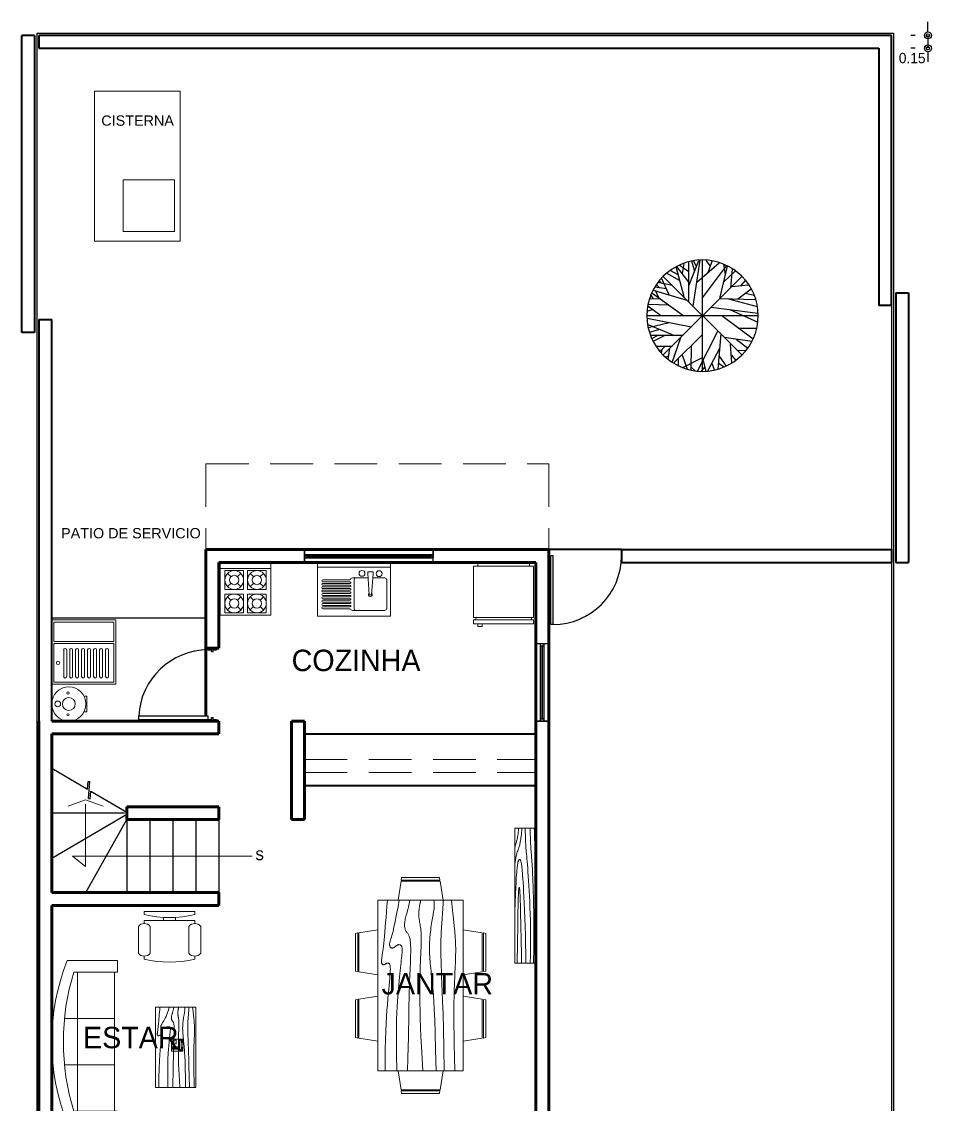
# Model space of a CAD drawing. Header units: millimetres. Extents: x 236.6 to 260.7, y 22.9 to 43.
# Drawn here: x 236.56 to 247.18, y 30.37 to 43.01 of the extents above; entities that cross this region are included whole.
import ezdxf

# ---------------------------------------------------------------- set-up
doc = ezdxf.new("R2010")
doc.units = ezdxf.units.MM
for name, pattern in [('DASHED', [0.75, 0.5, -0.25]), ('DASHED2', [9.525, 6.35, -3.175]), ('TDOTDASH', [0.32, 0.2, -0.04, 0.04, -0.04])]:
    doc.linetypes.add(name, pattern=pattern)
doc.layers.add('AreasVerdes', color=101, linetype='Continuous')
doc.layers.add('auxiliar', color=7, linetype='Continuous')
for name, color, linetype, lineweight in [('cotas', 8, 'Continuous', 25), ('Ejes', 2, 'TDOTDASH', 13), ('MUEBLES', 6, 'Continuous', 9), ('MURO2', 5, 'Continuous', 40), ('MUROS', 5, 'Continuous', 60), ('PROYECCION', 7, 'DASHED', 20), ('PUERTAS', 4, 'Continuous', 25), ('texto', 1, 'Continuous', 9), ('VENTANAS', 1, 'Continuous', 25)]:
    doc.layers.add(name, color=color, linetype=linetype, lineweight=lineweight)
doc.dimstyles.new('cotux', dxfattribs={"dimtxt": 0.12, "dimasz": 0.08, "dimexe": 0.2, "dimexo": 0.15, "dimgap": 0.1, "dimtad": 2, "dimtih": 1, "dimtoh": 1, "dimzin": 1, "dimdsep": 46, "dimtxsty": 'Standard', "dimblk": 'ORIGIN2', "dimcen": 0.15, "dimadec": 0, "dimazin": 0, "dimtfac": 1, "dimtmove": 0, "dimatfit": 2, "dimldrblk": 'ORIGIN', "dimfxl": 1, "dimarcsym": 0})

# ---------------------------------------------------------------- blocks, each defined once
blk = doc.blocks.new('_Origin2')
at = {"color": 0, "linetype": 'ByBlock', "lineweight": -2}
blk.add_line((-0.5, 0), (-1, 0), dxfattribs=at)
for radius in [0.5, 0.25]:
    blk.add_circle((0, 0), radius, dxfattribs=at)
blk = doc.blocks.new('*D2')
at = {"layer": 'cotas', "color": 0, "lineweight": -2}
for p, q in [((247.136, 42.925), (247.136, 43.005)), ((246.986, 42.845), (246.936, 42.845)), ((247.136, 42.845), (247.136, 42.695)), ((246.986, 42.695), (246.936, 42.695)), ((247.136, 42.615), (247.136, 42.535))]:
    blk.add_line(p, q, dxfattribs=at)
at = {"layer": 'Defpoints', "color": 0}
for p in [(247.136, 42.845), (247.136, 42.695), (247.136, 42.695)]:
    blk.add_point(p, dxfattribs=at)
at = {"layer": 'cotas', "color": 0, "lineweight": -2, "xscale": 0.08, "yscale": 0.08, "zscale": 0.08}
for p, rotation in [((247.136, 42.845), 270), ((247.136, 42.695), 90)]:
    blk.add_blockref('_Origin2', p, dxfattribs=dict(at, rotation=rotation))
at = {"layer": 'cotas', "color": 0, "insert": (246.952, 42.58), "char_height": 0.12, "attachment_point": 5}
blk.add_mtext('0.15', dxfattribs=at)
blk = doc.blocks.new('_Origin')
at = {"layer": 'Ejes', "color": 0, "lineweight": -2}
blk.add_line((0, 0), (-1, 0), dxfattribs=at)
blk.add_circle((0, 0), 0.5, dxfattribs=at)
blk = doc.blocks.new('VENTANA ( .90 X 1.20 ) Planta')
for p, q in [((-0.9, -0.075), (-0.9, 0.075)), ((-0.9, -0.075), (-0.9, 0.075)), ((-0.9, -0.075), (-0.9, 0.075)), ((-0.9, 0.02), (0, 0.02)), ((-0.8825, 0.0025), (-0.0175, 0.0025)), ((-0.8825, -0.0025), (-0.8825, 0.0025)), ((-0.875, 0.0025), (-0.875, 0.02)), ((-0.025, 0.0025), (-0.025, 0.02)), ((-0.0175, -0.0025), (-0.0175, 0.0025)), ((0, -0.075), (0, 0.075)), ((0, -0.075), (0, 0.075)), ((-0.9, -0.02), (0, -0.02)), ((-0.8825, -0.0025), (-0.0175, -0.0025)), ((-0.875, -0.02), (-0.875, -0.0025)), ((-0.025, -0.02), (-0.025, -0.0025))]:
    blk.add_line(p, q)
blk = doc.blocks.new('Comedor - 107 x 213 cm')
at = {"linetype": 'Continuous'}
for p, q in [((-22, 27.5), (-22.1562, 26.50042)), ((-22, 27.5), (-6, 27.5)), ((-5.8437, 26.49966), (-6, 27.5)), ((6, 27.5), (5.8438, 26.50042)), ((6, 27.5), (22, 27.5)), ((22.1563, 26.49966), (22, 27.5)), ((-22.2343, 26.00059), (-23.4847, 17.99762)), ((-22.2304, 26), (-5.7608, 26)), ((-5.8416, 26.5), (-22.1534, 26.5)), ((-4.5152, 17.99762), (-5.7655, 25.99926)), ((5.7657, 26.00059), (4.5153, 17.99762)), ((5.7696, 26), (22.2392, 26)), ((22.1584, 26.5), (5.8466, 26.5)), ((23.4848, 17.99762), (22.2345, 25.99926)), ((36, 18), (-36, 18)), ((-36, 18), (-36, -18)), ((36, -18), (36, 18)), ((-44.0006, 8.23428), (-35.9976, 9.48474)), ((44.0006, 8.23428), (35.9976, 9.48474)), ((-45.5, 8), (-44.5004, 8.15617)), ((-45.5, 8), (-45.5, -8)), ((-44.5, -8.15843), (-44.5, 8.15338)), ((-44, 8.23041), (-44, -8.23915)), ((44, 8.23041), (44, -8.23915)), ((44.5, -8.15843), (44.5, 8.15338)), ((45.5, 8), (44.5005, 8.15617)), ((45.5, 8), (45.5, -8)), ((-44.4997, -8.15631), (-45.5, -8)), ((-35.9976, -9.48476), (-43.9993, -8.2345)), ((35.9976, -9.48476), (43.9993, -8.2345)), ((44.4997, -8.15631), (45.5, -8)), ((-36, -18), (36, -18)), ((-22.2343, -26.0006), (-23.4847, -17.99762)), ((-4.5152, -17.99762), (-5.7655, -25.99928)), ((5.7657, -26.0006), (4.5153, -17.99762)), ((23.4848, -17.99762), (22.2345, -25.99928)), ((-22.2304, -26), (-5.7608, -26)), ((-22, -27.5), (-22.1562, -26.50044)), ((-5.8416, -26.5), (-22.1534, -26.5)), ((-5.8437, -26.49967), (-6, -27.5)), ((5.7696, -26), (22.2392, -26)), ((6, -27.5), (5.8438, -26.50044)), ((22.1584, -26.5), (5.8466, -26.5)), ((22.1563, -26.49967), (22, -27.5)), ((-22, -27.5), (-6, -27.5)), ((6, -27.5), (22, -27.5))]:
    blk.add_line(p, q, dxfattribs=at)
for points in [[(-36, 15), (-31.1772, 14.97754), (-26.8079, 14.91406), (-22.8538, 14.81543), (-19.276, 14.6875), (-16.0362, 14.53613), (-13.0957, 14.36718), (-10.4159, 14.18652), (-7.9583, 14), (-5.6904, 13.81315), (-3.6035, 13.63021), (-1.6954, 13.45508), (0.0365, 13.29166), (1.5945, 13.14388), (2.9811, 13.01562), (4.1988, 12.9108), (5.25, 12.83333), (6.1393, 12.78613), (6.8802, 12.76823), (7.4883, 12.77767), (7.9792, 12.8125), (8.3685, 12.87077), (8.6719, 12.95052), (8.9049, 13.0498), (9.0833, 13.16666), (9.2205, 13.29899), (9.3216, 13.44401), (9.3895, 13.59879), (9.4271, 13.76041), (9.4373, 13.92594), (9.4232, 14.09245), (9.3875, 14.257), (9.3333, 14.41666), (9.2638, 14.56917), (9.1836, 14.71484), (9.0975, 14.85465), (9.0104, 14.98958), (8.9272, 15.1206), (8.8529, 15.2487), (8.7922, 15.37483), (8.75, 15.5), (8.7305, 15.62467), (8.7344, 15.74739), (8.7617, 15.86621), (8.8125, 15.97916), (8.8867, 16.08431), (8.9844, 16.17968), (9.1055, 16.26334), (9.25, 16.33333), (9.4189, 16.38802), (9.6172, 16.42708), (9.8506, 16.45052), (10.125, 16.45833), (10.4463, 16.45052), (10.8203, 16.42708), (11.2529, 16.38802), (11.75, 16.33333), (12.3184, 16.26318), (12.9694, 16.17838), (13.7151, 16.07991), (14.5677, 15.96875), (15.5395, 15.84586), (16.6426, 15.71224), (17.8893, 15.56884), (19.2917, 15.41666), (20.859, 15.25667), (22.5879, 15.08984), (24.4721, 14.91715), (26.5052, 14.73958), (28.6809, 14.5581), (30.9929, 14.3737), (33.4347, 14.18733), (36, 14)], [(-36, 10), (-28.9766, 10.14274), (-23.1725, 10.20442), (-18.4241, 10.19775), (-14.5677, 10.13541), (-11.4399, 10.03011), (-8.877, 9.89453), (-6.7154, 9.74137), (-4.7917, 9.58333), (-2.9698, 9.43082), (-1.2246, 9.28515), (0.4415, 9.14534), (2.026, 9.01041), (3.5266, 8.87939), (4.9408, 8.7513), (6.266, 8.62516), (7.5, 8.5), (8.6411, 8.37549), (9.6914, 8.2539), (10.6538, 8.13818), (11.5312, 8.03125), (12.3267, 7.93603), (13.043, 7.85547), (13.6831, 7.79248), (14.25, 7.75), (14.7471, 7.7303), (15.1797, 7.73307), (15.5537, 7.75732), (15.875, 7.80208), (16.1494, 7.86637), (16.3828, 7.94922), (16.5811, 8.04964), (16.75, 8.16666), (16.8944, 8.29915), (17.0143, 8.44531), (17.1089, 8.60319), (17.1771, 8.77083), (17.218, 8.94629), (17.2305, 9.1276), (17.2137, 9.31282), (17.1667, 9.5), (17.0895, 9.6875), (16.987, 9.875), (16.8649, 10.0625), (16.7292, 10.25), (16.5856, 10.4375), (16.4401, 10.625), (16.2985, 10.8125), (16.1667, 11), (16.05, 11.18733), (15.9518, 11.3737), (15.8752, 11.5581), (15.8229, 11.73958), (15.798, 11.91715), (15.8034, 12.08984), (15.842, 12.25667), (15.9167, 12.41666), (16.0295, 12.56836), (16.1784, 12.70833), (16.3605, 12.83268), (16.5729, 12.9375), (16.8127, 13.01888), (17.0768, 13.07291), (17.3625, 13.0957), (17.6667, 13.08333), (17.9894, 13.03312), (18.3418, 12.94726), (18.7382, 12.82918), (19.1927, 12.68229), (19.7195, 12.51001), (20.3327, 12.31575), (21.0465, 12.10294), (21.875, 11.875), (22.8357, 11.63354), (23.959, 11.37304), (25.2786, 11.08618), (26.8282, 10.76562), (28.6414, 10.40405), (30.752, 9.99414), (33.1936, 9.52856), (36, 9)], [(-36, 5.5), (-30.7157, 5.3348), (-26.069, 5.20963), (-21.9946, 5.11767), (-18.4271, 5.05208), (-15.3009, 5.00602), (-12.5508, 4.97265), (-10.1112, 4.94515), (-7.9167, 4.91666), (-5.909, 4.88167), (-4.0586, 4.83984), (-2.3429, 4.79215), (-0.7396, 4.73958), (0.7739, 4.6831), (2.22, 4.6237), (3.6213, 4.56233), (5, 4.5), (6.373, 4.43782), (7.7344, 4.3776), (9.0723, 4.32129), (10.375, 4.27083), (11.6309, 4.22819), (12.8281, 4.19531), (13.9551, 4.17415), (15, 4.16666), (15.954, 4.17448), (16.819, 4.19791), (17.6001, 4.23698), (18.3021, 4.29166), (18.9299, 4.36198), (19.4883, 4.44791), (19.9823, 4.54948), (20.4167, 4.66666), (20.7969, 4.79899), (21.1302, 4.94401), (21.4245, 5.09879), (21.6875, 5.26041), (21.9271, 5.42594), (22.1511, 5.59245), (22.3672, 5.757), (22.5834, 5.91666), (22.8065, 6.06868), (23.0404, 6.21093), (23.2879, 6.34147), (23.5521, 6.45833), (23.8358, 6.55957), (24.142, 6.64323), (24.4735, 6.70735), (24.8334, 6.75), (25.2235, 6.76969), (25.642, 6.76692), (26.0858, 6.74267), (26.5521, 6.69791), (27.0379, 6.63362), (27.5404, 6.55078), (28.0565, 6.45036), (28.5834, 6.33333), (29.1242, 6.19987), (29.7071, 6.04687), (30.3661, 5.87044), (31.1354, 5.66666), (32.0493, 5.43164), (33.142, 5.16146), (34.4475, 4.85221), (36, 4.5)], [(-36, -1), (-30.7915, -0.6591), (-26.0195, -0.38216), (-21.6519, -0.16284), (-17.6563, 0.00521), (-14.0005, 0.12833), (-10.6523, 0.21289), (-7.5796, 0.26522), (-4.75, 0.29166), (-2.134, 0.29793), (0.2878, 0.28711), (2.5317, 0.26163), (4.6146, 0.22396), (6.5529, 0.17651), (8.3633, 0.12174), (10.0623, 0.06209), (11.6667, 0), (13.1899, -0.06201), (14.6341, -0.1211), (15.9982, -0.17432), (17.2813, -0.21875), (18.4823, -0.25147), (19.6003, -0.26953), (20.6343, -0.27002), (21.5834, -0.25), (22.4481, -0.20768), (23.2357, -0.14584), (23.9549, -0.06836), (24.6146, 0.02083), (25.2235, 0.11784), (25.7904, 0.21875), (26.3241, 0.31966), (26.8334, 0.41666), (27.3265, 0.50618), (27.8099, 0.58593), (28.2894, 0.65397), (28.7709, 0.70833), (29.2601, 0.74707), (29.763, 0.76823), (30.2855, 0.76985), (30.8334, 0.75), (31.4088, 0.70784), (31.9994, 0.64713), (32.589, 0.57275), (33.1615, 0.48958), (33.7008, 0.4025), (34.1908, 0.3164), (34.6153, 0.23616), (34.9584, 0.16666), (35.2099, 0.11165), (35.3848, 0.07031), (35.504, 0.04069), (35.5886, 0.02083), (35.6594, 0.00879), (35.7377, 0.0026), (35.8442, 0.00032), (36, 0)], [(-36, -6.5), (-27.1843, -6.31267), (-20.084, -6.1263), (-14.469, -5.9419), (-10.1094, -5.76042), (-6.7752, -5.58285), (-4.2363, -5.41016), (-2.2629, -5.24333), (-0.625, -5.08334), (0.8708, -4.93099), (2.2715, -4.78646), (3.5872, -4.64974), (4.8281, -4.52084), (6.0046, -4.39974), (7.127, -4.28646), (8.2053, -4.18099), (9.25, -4.08334), (10.2705, -3.99382), (11.2734, -3.91407), (12.2647, -3.84603), (13.25, -3.79167), (14.2354, -3.75293), (15.2266, -3.73177), (16.2295, -3.73015), (17.25, -3.75), (18.2912, -3.79248), (19.3451, -3.85547), (20.4009, -3.93604), (21.4479, -4.03125), (22.4754, -4.13819), (23.4727, -4.25391), (24.4289, -4.37549), (25.3334, -4.5), (26.1785, -4.62492), (26.9694, -4.74935), (27.7145, -4.87281), (28.4219, -4.99479), (29.1, -5.11483), (29.7572, -5.23242), (30.4016, -5.34709), (31.0417, -5.45834), (31.6837, -5.56437), (32.3262, -5.65821), (32.9658, -5.73153), (33.599, -5.77604), (34.2224, -5.78345), (34.8327, -5.74545), (35.4264, -5.65373), (36, -5.5)], [(-36, -10), (-26.4022, -9.81299), (-18.4675, -9.62891), (-11.9839, -9.45069), (-6.7396, -9.28125), (-2.5226, -9.12354), (0.8789, -8.98047), (3.6769, -8.85498), (6.0833, -8.75), (8.2767, -8.66765), (10.3021, -8.60677), (12.1712, -8.56543), (13.8958, -8.54167), (15.4876, -8.53353), (16.9583, -8.53907), (18.3197, -8.55632), (19.5834, -8.58334), (20.7616, -8.61841), (21.8685, -8.66081), (22.9188, -8.71004), (23.9271, -8.76563), (24.9081, -8.82707), (25.8763, -8.89388), (26.8465, -8.96558), (27.8334, -9.04167), (28.8474, -9.12118), (29.8828, -9.20117), (30.93, -9.27824), (31.9792, -9.34896), (33.0205, -9.40991), (34.0443, -9.45768), (35.0407, -9.48885), (36, -9.5)], [(-36, -14.5), (-30.0881, -14.33513), (-25.0332, -14.21224), (-20.7312, -14.12647), (-17.0781, -14.07292), (-13.97, -14.04671), (-11.3027, -14.04297), (-8.9724, -14.05681), (-6.875, -14.08334), (-4.9224, -14.11833), (-3.0905, -14.16016), (-1.3709, -14.20785), (0.2448, -14.26042), (1.7647, -14.3169), (3.1973, -14.3763), (4.5507, -14.43767), (5.8333, -14.5), (7.0554, -14.5621), (8.235, -14.62175), (9.3922, -14.67652), (10.5469, -14.72396), (11.7192, -14.76164), (12.929, -14.78711), (14.1965, -14.79794), (15.5417, -14.79167), (16.9933, -14.76424), (18.6152, -14.70508), (20.4804, -14.60197), (22.6615, -14.44271), (25.2312, -14.21509), (28.2624, -13.9069), (31.8277, -13.50594), (36, -13)]]:
    blk.add_lwpolyline(points, dxfattribs=at)
blk = doc.blocks.new('Sofá de tres plazas 213 cm')
at = {"linetype": 'Continuous'}
for p, q in [((-12.00002, -32.4421), (-12.00003, -6.5971)), ((11.99997, -32.4421), (11.99998, -6.5971)), ((-36.000027, -34), (-36.000027, -11.4696)), ((-35.999844, -13.3819), (35.9998, -13.3819)), ((35.99998, -34), (35.99998, -11.4696)), ((-36.000027, -32.4421), (35.99998, -32.4421))]:
    blk.add_line(p, q, dxfattribs=at)
for points in [[(-36.000027, -34), (-42.000027, -34), (-42.000027, -8)], [(41.99998, -8), (41.99998, -34), (35.99998, -34)]]:
    blk.add_lwpolyline(points, dxfattribs=at)
for centre, radius, start, end in [((0, -114.25), 114.25, 68.43141, 111.5686), ((-0.00001, -127.1968), 121.1968, 72.72033, 107.2797)]:
    blk.add_arc(centre, radius, start, end, dxfattribs=at)
blk = doc.blocks.new('Sillón')
at = {"linetype": 'Continuous'}
for p, q in [((-8.5, 0), (-8.5, -1)), ((-8.5, 0), (8.5, 0)), ((8.5, 0), (8.5, -1)), ((-8.5, -3), (-8.5, -4)), ((-8.5, -3), (8.5, -3)), ((-2, -3), (-2, -1.9355)), ((2, -1.9576), (2, -3)), ((8.5, -3), (8.5, -4)), ((-10.5, -5), (-10.5, -14)), ((-6.5, -14), (-6.5, -5)), ((6.5, -5), (6.5, -14)), ((10.5, -14), (10.5, -5)), ((-8.5, -15), (-8.5, -16)), ((8.5, -15), (8.5, -16))]:
    blk.add_line(p, q, dxfattribs=at)
for centre, radius, start, end in [((0, 34.625), 36.625, 256.5803, 283.4197), ((-8.5, -6.5), 2.5, 36.8699, 143.1301), ((8.5, -6.5), 2.5, 36.8699, 143.1301), ((-8.5, -12.5), 2.5, 216.8699, 323.1301), ((8.5, -12.5), 2.5, 216.8699, 323.1301), ((0, 19.625), 36.625, 256.5803, 283.4197)]:
    blk.add_arc(centre, radius, start, end, dxfattribs=at)
blk = doc.blocks.new('Mueble - 48 x 183 cm')
at = {"linetype": 'Continuous'}
for p, q in [((0, -19), (0, 0)), ((0, 0), (71.999994, 0)), ((71.999994, 0), (71.999994, -19)), ((71.999994, -19), (0, -19))]:
    blk.add_line(p, q, dxfattribs=at)
for points in [[(26.99999, 0), (32.30411, -0.35238), (36.66731, -0.66276), (40.20336, -0.93603), (43.02603, -1.17708), (45.2491, -1.39079), (46.98632, -1.58203), (48.35147, -1.7557), (49.45833, -1.91667), (50.40388, -2.06917), (51.21809, -2.21484), (51.91414, -2.35465), (52.5052, -2.48958), (53.00447, -2.6206), (53.42512, -2.7487), (53.78035, -2.87484), (54.08333, -3), (54.34537, -3.12516), (54.57031, -3.2513), (54.76008, -3.37939), (54.91666, -3.51042), (55.04198, -3.64534), (55.13801, -3.78516), (55.2067, -3.93083), (55.24999, -4.08333), (55.26904, -4.24316), (55.26171, -4.40885), (55.22509, -4.57845), (55.15624, -4.75), (55.05224, -4.92155), (54.91015, -5.09115), (54.72704, -5.25684), (54.49999, -5.41667), (54.22493, -5.56934), (53.89322, -5.71615), (53.49511, -5.85905), (53.02083, -6), (52.4606, -6.14095), (51.80468, -6.28385), (51.04329, -6.43066), (50.16666, -6.58333), (49.16007, -6.74381), (47.98892, -6.91406), (46.61368, -7.09603), (44.99478, -7.29167), (43.09268, -7.50293), (40.86783, -7.73177), (38.28067, -7.98014), (35.29166, -8.25), (31.87654, -8.54053), (28.07226, -8.83984), (23.93107, -9.1333), (19.5052, -9.40625), (14.84692, -9.64404), (10.00846, -9.83203), (5.04207, -9.95557), (0, -10)], [(52.99999, 0), (54.87133, -0.53955), (56.39257, -1.03516), (57.61205, -1.48975), (58.57812, -1.90625), (59.3391, -2.2876), (59.94335, -2.63672), (60.4392, -2.95654), (60.87499, -3.25), (61.29247, -3.52002), (61.70702, -3.76953), (62.12743, -4.00146), (62.56249, -4.21875), (63.02099, -4.42432), (63.51171, -4.62109), (64.04345, -4.81201), (64.62499, -5), (65.26489, -5.1875), (65.9707, -5.375), (66.74975, -5.5625), (67.60937, -5.75), (68.55688, -5.9375), (69.5996, -6.125), (70.744867, -6.3125), (71.999994, -6.5)], [(61.49999, 0), (62.35961, -0.35254), (63.08007, -0.66406), (63.68627, -0.94043), (64.20312, -1.1875), (64.65551, -1.41113), (65.06835, -1.61719), (65.46655, -1.81152), (65.87499, -2), (66.31762, -2.1875), (66.81445, -2.375), (67.38452, -2.5625), (68.04687, -2.75), (68.82055, -2.9375), (69.7246, -3.125), (70.77807, -3.3125), (71.999994, -3.5)], [(0, -2), (11.2006, -2.34123), (19.90169, -2.62044), (26.43969, -2.84595), (31.15103, -3.02604), (34.37214, -3.16903), (36.43945, -3.2832), (37.68936, -3.37687), (38.45833, -3.45833), (39.02937, -3.53459), (39.472, -3.60742), (39.80232, -3.67733), (40.03645, -3.74479), (40.1905, -3.8103), (40.28059, -3.87435), (40.32283, -3.93742), (40.33333, -4), (40.32405, -4.0625), (40.29036, -4.125), (40.22346, -4.1875), (40.11458, -4.25), (39.95491, -4.3125), (39.73567, -4.375), (39.44807, -4.4375), (39.08333, -4.5), (38.62491, -4.56282), (38.02538, -4.6276), (37.22957, -4.69629), (36.18228, -4.77083), (34.82836, -4.85319), (33.11262, -4.94531), (30.97989, -5.04915), (28.37499, -5.16667), (25.27416, -5.29818), (21.77929, -5.4375), (18.02368, -5.57682), (14.14062, -5.70833), (10.26342, -5.82422), (6.52539, -5.91667), (3.05981, -5.97786), (0, -6)], [(71.999994, -9.5), (70.071934, -9.51147), (68.38801, -9.54492), (66.91113, -9.59888), (65.60416, -9.67187), (64.43001, -9.76245), (63.35156, -9.86914), (62.3317, -9.99048), (61.33333, -10.125), (60.32128, -10.27157), (59.26822, -10.43034), (58.14876, -10.60181), (56.93749, -10.78646), (55.60904, -10.98478), (54.13801, -11.19726), (52.49902, -11.4244), (50.66666, -11.66667), (48.62239, -11.92358), (46.37499, -12.19075), (43.9401, -12.46281), (41.33333, -12.73437), (38.57031, -13.00008), (35.66666, -13.25456), (32.63801, -13.49243), (29.49999, -13.70833), (26.26367, -13.89689), (22.92187, -14.05273), (19.46289, -14.17049), (15.875, -14.24479), (12.14648, -14.27026), (8.26562, -14.24154), (4.2207, -14.15324), (0, -14)], [(0, -17), (8.37556, -17.14274), (15.58268, -17.20443), (21.74194, -17.19775), (26.97395, -17.13542), (31.39933, -17.03011), (35.13866, -16.89453), (38.31257, -16.74137), (41.04166, -16.58333), (43.4322, -16.43083), (45.5332, -16.28516), (47.37931, -16.14534), (49.0052, -16.01042), (50.44555, -15.87939), (51.73502, -15.7513), (52.90828, -15.62516), (53.99999, -15.5), (55.04044, -15.37508), (56.04231, -15.25065), (57.01391, -15.1272), (57.96353, -15.00521), (58.89949, -14.88517), (59.83007, -14.76758), (60.76358, -14.65291), (61.70833, -14.54167), (62.6752, -14.43465), (63.68554, -14.33398), (64.76326, -14.24211), (65.93229, -14.16146), (67.21655, -14.09448), (68.63997, -14.04362), (70.226475, -14.01131), (71.999994, -14)], [(36.99999, -19), (42.40038, -18.8125), (47.95312, -18.625), (53.43554, -18.4375), (58.62499, -18.25), (63.29882, -18.0625), (67.23437, -17.875), (70.208978, -17.6875), (71.999994, -17.5)]]:
    blk.add_lwpolyline(points, dxfattribs=at)
blk = doc.blocks.new('Mesa rectángular 152 x 76 cm')
at = {"linetype": 'Continuous'}
for p, q in [((0, 0), (0, -30)), ((60, 0), (0, 0)), ((60, -30), (60, 0)), ((0, -30), (60, -30))]:
    blk.add_line(p, q, dxfattribs=at)
for points in [[(0, -2.4), (4.8155, -2.418), (9.0302, -2.4688), (12.709, -2.5477), (15.9167, -2.65), (18.7181, -2.7711), (21.1781, -2.9063), (23.3616, -3.0508), (25.3333, -3.2), (27.1477, -3.3495), (28.8172, -3.4958), (30.3437, -3.636), (31.7291, -3.7667), (32.9756, -3.8849), (34.0849, -3.9875), (35.059, -4.0714), (35.9, -4.1334), (36.6114, -4.1711), (37.2041, -4.1854), (37.6906, -4.1779), (38.0833, -4.15), (38.3948, -4.1034), (38.6375, -4.0396), (38.8239, -3.9602), (38.9666, -3.8667), (39.0764, -3.7608), (39.1573, -3.6448), (39.2116, -3.521), (39.2416, -3.3917), (39.2498, -3.2593), (39.2385, -3.1261), (39.21, -2.9944), (39.1666, -2.8667), (39.111, -2.7447), (39.0468, -2.6281), (38.978, -2.5163), (38.9083, -2.4083), (38.8418, -2.3035), (38.7823, -2.201), (38.7337, -2.1001), (38.7, -2), (38.6844, -1.9003), (38.6875, -1.8021), (38.7094, -1.707), (38.75, -1.6167), (38.8094, -1.5326), (38.8875, -1.4563), (38.9844, -1.3893), (39.1, -1.3333), (39.2351, -1.2896), (39.3937, -1.2583), (39.5804, -1.2396), (39.8, -1.2333), (40.057, -1.2396), (40.3562, -1.2583), (40.7023, -1.2896), (41.1, -1.3333), (41.5547, -1.3895), (42.0755, -1.4573), (42.6721, -1.5361), (43.3542, -1.625), (44.1316, -1.7233), (45.014, -1.8302), (46.0114, -1.9449), (47.1333, -2.0667), (48.3862, -2.1947), (49.7625, -2.3281), (51.2513, -2.4663), (52.8416, -2.6083), (54.5226, -2.7535), (56.2833, -2.9011), (58.1127, -3.0501), (60, -3.2)], [(0, -9.2), (6.5759, -9.0858), (11.9385, -9.0365), (16.2527, -9.0418), (19.6833, -9.0917), (22.3952, -9.1759), (24.5531, -9.2844), (26.322, -9.4069), (27.8666, -9.5333), (29.3241, -9.6553), (30.7203, -9.7719), (32.0532, -9.8837), (33.3208, -9.9917), (34.5213, -10.0965), (35.6526, -10.199), (36.7128, -10.2999), (37.7, -10.4), (38.6129, -10.4996), (39.4531, -10.5969), (40.223, -10.6895), (40.925, -10.775), (41.5613, -10.8512), (42.1344, -10.9156), (42.6465, -10.966), (43.1, -11), (43.4976, -11.0158), (43.8437, -11.0136), (44.143, -10.9942), (44.4, -10.9583), (44.6195, -10.9069), (44.8062, -10.8406), (44.9648, -10.7603), (45.1, -10.6667), (45.2155, -10.5598), (45.3114, -10.4365), (45.3871, -10.2929), (45.4416, -10.125), (45.4743, -9.929), (45.4844, -9.7011), (45.4709, -9.4371), (45.4333, -9.1333), (45.3716, -8.7883), (45.2896, -8.4104), (45.1919, -8.0107), (45.0833, -7.6), (44.9685, -7.1893), (44.8521, -6.7896), (44.7388, -6.4117), (44.6333, -6.0667), (44.54, -5.7628), (44.4614, -5.4979), (44.4001, -5.2675), (44.3583, -5.0667), (44.3384, -4.8909), (44.3427, -4.7354), (44.3736, -4.5956), (44.4333, -4.4667), (44.5236, -4.3453), (44.6427, -4.2333), (44.7884, -4.1339), (44.9583, -4.05), (45.1501, -3.9849), (45.3614, -3.9417), (45.59, -3.9234), (45.8333, -3.9333), (46.0915, -3.9749), (46.3734, -4.0531), (46.6906, -4.1736), (47.0542, -4.3417), (47.4756, -4.5629), (47.9661, -4.8427), (48.5372, -5.1866), (49.2, -5.6), (49.9676, -6.0844), (50.8594, -6.625), (51.8965, -7.2031), (53.1, -7.8), (54.491, -8.3969), (56.0906, -8.975), (57.9199, -9.5156), (60, -10)], [(0, -12.8), (5.1847, -12.9322), (9.6213, -13.0323), (13.3963, -13.1059), (16.5958, -13.1583), (19.3063, -13.1952), (21.614, -13.2219), (23.6054, -13.2439), (25.3666, -13.2667), (26.9728, -13.2947), (28.4531, -13.3281), (29.8256, -13.3663), (31.1083, -13.4083), (32.3191, -13.4535), (33.476, -13.501), (34.597, -13.5501), (35.7, -13.6), (36.7984, -13.6497), (37.8875, -13.6979), (38.9578, -13.743), (40, -13.7833), (41.0047, -13.8174), (41.9625, -13.8438), (42.864, -13.8607), (43.7, -13.8667), (44.4631, -13.8604), (45.1552, -13.8417), (45.7801, -13.8104), (46.3416, -13.7667), (46.8439, -13.7104), (47.2906, -13.6417), (47.6858, -13.5604), (48.0333, -13.4667), (48.3375, -13.3608), (48.6042, -13.2448), (48.8396, -13.121), (49.05, -12.9917), (49.2417, -12.8593), (49.4208, -12.7261), (49.5937, -12.5944), (49.7667, -12.4667), (49.9452, -12.3451), (50.1323, -12.2313), (50.3303, -12.1268), (50.5416, -12.0333), (50.7686, -11.9524), (51.0135, -11.8854), (51.2788, -11.8341), (51.5666, -11.8), (51.8785, -11.7843), (52.2116, -11.7865), (52.562, -11.8059), (52.926, -11.8417), (53.2998, -11.8931), (53.6795, -11.9594), (54.0614, -12.0397), (54.4416, -12.1333), (54.8223, -12.2401), (55.2293, -12.3625), (55.6942, -12.5037), (56.2489, -12.6667), (56.9251, -12.8547), (57.7545, -13.0708), (58.7689, -13.3182), (60, -13.6)], [(0, -18), (5.124, -17.7273), (9.6609, -17.5057), (13.6705, -17.3303), (17.2125, -17.1958), (20.3467, -17.0973), (23.1328, -17.0297), (25.6307, -16.9878), (27.9, -16.9667), (29.9928, -16.9617), (31.9302, -16.9703), (33.7254, -16.9907), (35.3917, -17.0208), (36.9423, -17.0588), (38.3906, -17.1026), (39.7499, -17.1503), (41.0333, -17.2), (42.2519, -17.2496), (43.4073, -17.2969), (44.4986, -17.3395), (45.525, -17.375), (46.4858, -17.4012), (47.3802, -17.4156), (48.2074, -17.416), (48.9667, -17.4), (49.6583, -17.3662), (50.2872, -17.3167), (50.8595, -17.2547), (51.3812, -17.1833), (51.8584, -17.1057), (52.2971, -17.025), (52.7034, -16.9443), (53.0833, -16.8667), (53.443, -16.7951), (53.789, -16.7313), (54.128, -16.6768), (54.4666, -16.6334), (54.8115, -16.6024), (55.1693, -16.5854), (55.5465, -16.5841), (55.95, -16.6), (56.3828, -16.6337), (56.8346, -16.6823), (57.2915, -16.7418), (57.7396, -16.8084), (58.165, -16.878), (58.5539, -16.9469), (58.8924, -17.0111), (59.1666, -17.0667), (59.3679, -17.1107), (59.5078, -17.1438), (59.6032, -17.1675), (59.6708, -17.1833), (59.7275, -17.193), (59.7901, -17.1979), (59.8753, -17.1998), (60, -17.2)], [(0, -22.4), (8.0098, -22.2501), (14.4094, -22.1011), (19.4168, -21.9535), (23.25, -21.8083), (26.1269, -21.6663), (28.2656, -21.5281), (29.884, -21.3947), (31.2, -21.2667), (32.3967, -21.1448), (33.5172, -21.0292), (34.5697, -20.9198), (35.5625, -20.8167), (36.5037, -20.7198), (37.4015, -20.6292), (38.2642, -20.5448), (39.1, -20.4667), (39.9164, -20.3951), (40.7187, -20.3313), (41.5117, -20.2768), (42.3, -20.2333), (43.0883, -20.2024), (43.8812, -20.1854), (44.6836, -20.1841), (45.5, -20.2), (46.3328, -20.234), (47.1747, -20.2844), (48.0163, -20.3488), (48.8479, -20.425), (49.66, -20.5106), (50.4429, -20.6031), (51.1872, -20.7004), (51.8833, -20.8), (52.5246, -20.8999), (53.1166, -20.9995), (53.6681, -21.0983), (54.1875, -21.1958), (54.6834, -21.2919), (55.1646, -21.3859), (55.6394, -21.4777), (56.1167, -21.5667), (56.6028, -21.6515), (57.0961, -21.7266), (57.5929, -21.7852), (58.0896, -21.8208), (58.5823, -21.8268), (59.0674, -21.7964), (59.5412, -21.723), (60, -21.6)], [(0, -25.2), (8.6355, -25.0504), (15.7026, -24.9031), (21.4049, -24.7606), (25.9458, -24.625), (29.529, -24.4988), (32.3578, -24.3844), (34.6359, -24.284), (36.5667, -24.2), (38.3213, -24.1341), (39.9417, -24.0854), (41.437, -24.0523), (42.8167, -24.0333), (44.0901, -24.0268), (45.2667, -24.0313), (46.3557, -24.0451), (47.3667, -24.0667), (48.309, -24.0947), (49.1928, -24.1287), (50.0284, -24.168), (50.826, -24.2125), (51.5959, -24.2617), (52.3483, -24.3151), (53.0935, -24.3725), (53.8417, -24.4334), (54.6009, -24.497), (55.3699, -24.561), (56.1454, -24.6226), (56.9239, -24.6792), (57.7021, -24.7279), (58.4764, -24.7662), (59.2435, -24.7911), (60, -24.8)], [(0, -28.8), (5.6867, -28.6681), (10.45, -28.5698), (14.407, -28.5012), (17.675, -28.4584), (20.3711, -28.4374), (22.6125, -28.4344), (24.5164, -28.4455), (26.2, -28.4667), (27.762, -28.4947), (29.2276, -28.5281), (30.6033, -28.5663), (31.8958, -28.6084), (33.1118, -28.6535), (34.2578, -28.7011), (35.3405, -28.7501), (36.3666, -28.8), (37.3443, -28.8497), (38.288, -28.8974), (39.2137, -28.9412), (40.1375, -28.9792), (41.0753, -29.0093), (42.0432, -29.0297), (43.0572, -29.0384), (44.1333, -29.0333), (45.2936, -29.0114), (46.5843, -28.9641), (48.0579, -28.8816), (49.7666, -28.7542), (51.7629, -28.5721), (54.0989, -28.3255), (56.8272, -28.0048), (60, -27.6)]]:
    blk.add_lwpolyline(points, dxfattribs=at)
blk = doc.blocks.new('Teléfono de sobremesa')
at = {"linetype": 'Continuous'}
for p, q in [((-4.5, -5), (-4.5, 5)), ((-4.5, 5), (4.5, 5)), ((-4, 4.5), (-4, 2)), ((-4, 2), (-3.25, 2)), ((-3.75, 4.5), (-3.75, 2.25)), ((-1.25, 4.5), (-3.75, 4.5)), ((-3.75, 2.25), (-3.25, 2.25)), ((-3.25, 4), (-3.25, -4)), ((-3.25, 4), (-1.75, 4)), ((-1.75, -4), (-1.75, 4)), ((-1.75, 2.25), (-1.25, 2.25)), ((-1.75, 2), (-1, 2)), ((-1.25, 2.25), (-1.25, 4.5)), ((-1, 2), (-1, 4.5)), ((4, 3.5), (-0.5, 3.5)), ((-0.5, 3.5), (-0.5, 1.5)), ((-0.5, 2.5), (4, 2.5)), ((-0.5, 1.5), (4, 1.5)), ((4, 1.5), (4, 3.5)), ((4.5, 5), (4.5, -5)), ((4.5, -5), (-4.5, -5)), ((-3.75, -2.25), (-3.25, -2.25)), ((-3.75, -4.5), (-3.75, -2.25)), ((-1.25, -4.5), (-3.75, -4.5)), ((-3.25, -4), (-1.75, -4)), ((-1.75, -2.25), (-1.25, -2.25)), ((-1.25, -2.25), (-1.25, -4.5)), ((2.75, -1), (0.75, -1)), ((0.75, -1), (0.75, -4)), ((0.75, -4), (2.75, -4)), ((2.75, -4), (2.75, -1))]:
    blk.add_line(p, q, dxfattribs=at)
blk = doc.blocks.new('Árbol de hoja caduca - planta')
for p, q in [((-12.5388, 54.9406), (-7.9613, 59.4546)), ((-12.3627, 32.1443), (-12.5388, 58.7776)), ((-5.3205, 59.6806), (16.5105, 16.7963)), ((2.426, 54.9406), (-1.4472, 59.9056)), ((0, 59.9996), (0, -60)), ((0.4894, 48.6208), (3.6584, 59.6806)), ((18.2711, 35.5298), (5.419, 59.6806)), ((9.8203, 51.5549), (12.8133, 58.5516)), ((-37.0107, 47.0408), (-35.25, 35.5298)), ((-32.6092, 50.4264), (-23.2782, 23.5674)), ((-31.2008, 51.1035), (-0.2149, 20.1818)), ((-26.4472, 46.5894), (-26.2712, 53.8116)), ((-22.0458, 42.0753), (-16.5881, 57.6486)), ((-21.1656, 55.8436), (-0.0388, 45.0094)), ((19.6795, 19.5047), (16.3344, 57.6486)), ((17.0387, 51.1035), (23.2006, 55.1666)), ((17.7429, 43.6552), (25.4894, 54.2636)), ((31.6513, 50.8778), (30.2429, 30.5643)), ((31.1232, 42.5267), (35.8767, 48.1693)), ((-45.8134, 38.2383), (-40.5318, 33.0471)), ((-43.8768, 36.4326), (-44.405, 40.2696)), ((42, 42), (-42, -42)), ((42, -42), (-42, 42)), ((-40.1797, 44.558), (-36.4825, 43.2038)), ((36.2288, 25.1474), (48.9049, 35.0784)), ((37.1091, 37.1098), (46.6161, 37.5612)), ((-54.7923, 24.4702), (-47.75, 21.0847)), ((-53.2078, 27.4044), (-40.1797, 20.859)), ((-49.8627, 32.8214), (-32.7853, 32.8214)), ((54.3626, 25.3731), (20.9119, 0.3198)), ((23.3767, 23.3417), (53.3063, 27.4044)), ((-59.7219, 2.8025), (-12.0106, 12.0565)), ((-32.2571, 20.6333), (-59.1937, 9.348)), ((-58.6656, 12.7336), (-35.9543, 7.5424)), ((-57.081, 17.9248), (-47.0458, 14.7649)), ((-56.0247, 20.859), (-20.8134, 20.859)), ((38.5175, 13.4107), (58.2359, 13.6364)), ((-54.6162, -24.7335), (-20.2853, 0.0941)), ((29.3626, -6.6771), (59.4682, 7.091)), ((-60, 0), (60, 0)), ((-59.7219, -4.8714), (-54.2641, -6.6771)), ((-45.2853, -0.1316), (-59.0177, -10.0627)), ((-58.4895, -12.3197), (-36.4825, -11.6426)), ((-10.074, -10.0627), (-2.5036, -59.7178)), ((9.2922, -9.1598), (59.6443, -2.8401)), ((26.3697, -18.4138), (58.9401, -9.8369)), ((-57.081, -18.4138), (-45.2853, -17.9624)), ((-52.6797, -18.188), (-55.4966, -22.0251)), ((-53.2078, -27.442), (-16.7641, -16.6081)), ((-47.2219, -19.3166), (-50.2148, -26.3135)), ((-35.9543, -22.4765), (-44.0529, -40.5329)), ((-19.9331, -20.2194), (-28.5599, -52.721)), ((-14.8275, -15.0282), (-14.6515, -57.6865)), ((-0.0388, -19.0909), (25.8415, -53.8495)), ((18.6232, -18.6394), (26.7218, -53.3981)), ((18.7992, -18.6394), (57.3556, -17.2853)), ((38.1654, -18.188), (52.426, -29.0219)), ((45.9119, -24.0564), (55.595, -22.2508)), ((-38.9472, -29.0219), (-51.4472, -30.6018)), ((-46.5177, -30.1504), (-49.5106, -33.536)), ((-32.4331, -32.4075), (-48.1021, -35.5674)), ((-43.7008, -34.6645), (-46.6937, -37.373)), ((-14.6515, -32.1818), (-3.912, -59.4922)), ((30.419, -30.1504), (32.3556, -50.0125)), ((31.4753, -31.279), (49.6091, -33.3103)), ((41.5105, -32.6332), (46.088, -38.0501)), ((-24.6867, -37.8244), (-38.7712, -45.7241)), ((-26.2712, -43.9185), (-34.7219, -48.6583)), ((-14.6515, -36.2445), (-27.6797, -52.9467)), ((-21.5177, -45.4984), (-19.9331, -56.1065)), ((-6.2008, -36.2445), (17.919, -57.0094)), ((5.9471, -46.6269), (10.5246, -58.5893)), ((22.8485, -36.4702), (35.3485, -48.4326)), ((24.7852, -44.8213), (23.0246, -54.978)), ((-14.6515, -47.3041), (-25.0388, -54.3009)), ((-8.4895, -47.5298), (-11.4825, -58.5893)), ((-6.3768, -52.721), (-9.3698, -58.815)), ((8.4119, -53.1724), (3.8344, -59.4922))]:
    blk.add_line(p, q)
blk.add_circle((0, 0), 60)

msp = doc.modelspace()

# ---------------------------------------------------------------- linework, layer by layer
at = {"linetype": 'DASHED2'}
for p, q in [((236.911, 34.295), (237.331, 34.051)), ((237.338, 34.141), (237.358, 34.139)), ((237.369, 34.028), (237.789, 33.784)), ((237.341, 33.94), (237.361, 33.938)), ((237.761, 33.77), (236.911, 33.77)), ((236.911, 33.245), (237.789, 33.757)), ((237.311, 32.845), (237.789, 33.695))]:
    msp.add_line(p, q, dxfattribs=at)
for p, q in [((237.789, 33.695), (237.789, 32.845)), ((238.057, 33.695), (238.057, 32.845)), ((238.325, 33.695), (238.325, 32.845)), ((238.593, 33.695), (238.593, 32.845)), ((238.861, 33.695), (238.861, 32.845))]:
    msp.add_line(p, q)
at = {"layer": 'auxiliar'}
for p, q in [((236.736, 42.87), (236.736, 22.87)), ((236.736, 42.87), (246.736, 42.87)), ((236.761, 42.845), (246.711, 42.845)), ((246.711, 42.845), (246.711, 22.87)), ((246.736, 42.87), (246.736, 22.87)), ((238.711, 36.045), (236.911, 36.045)), ((237.331, 34.051), (237.338, 34.141)), ((237.341, 33.94), (237.358, 34.139)), ((237.361, 33.938), (237.369, 34.028))]:
    msp.add_line(p, q, dxfattribs=at)
at = {"layer": 'MUEBLES'}
for p, q in [((239.47, 36.682), (238.877, 36.682)), ((238.877, 36.682), (238.877, 36.082)), ((239.47, 36.682), (239.47, 36.082)), ((240.014, 36.642), (240.604, 36.642)), ((240.66, 36.642), (240.864, 36.642)), ((240.864, 36.07), (240.864, 36.695)), ((238.877, 36.627), (239.47, 36.627)), ((238.932, 36.6), (239.15, 36.6)), ((238.932, 36.6), (238.932, 36.382)), ((238.963, 36.568), (239.002, 36.53)), ((239.118, 36.568), (239.079, 36.53)), ((239.15, 36.6), (239.15, 36.382)), ((239.197, 36.6), (239.415, 36.6)), ((239.197, 36.6), (239.197, 36.382)), ((239.229, 36.568), (239.268, 36.53)), ((239.383, 36.568), (239.345, 36.53)), ((239.415, 36.6), (239.415, 36.382)), ((240.453, 36.516), (240.423, 36.516)), ((240.453, 36.516), (240.604, 36.516)), ((240.601, 36.567), (240.601, 36.588)), ((240.601, 36.588), (240.664, 36.587)), ((240.601, 36.567), (240.617, 36.318)), ((240.663, 36.566), (240.643, 36.317)), ((240.659, 36.516), (240.8, 36.516)), ((240.663, 36.566), (240.664, 36.587)), ((238.932, 36.382), (239.15, 36.382)), ((239.002, 36.452), (238.963, 36.414)), ((239.079, 36.452), (239.118, 36.414)), ((239.197, 36.382), (239.415, 36.382)), ((239.268, 36.452), (239.229, 36.414)), ((239.345, 36.452), (239.383, 36.414)), ((240.394, 36.492), (240.075, 36.492)), ((240.395, 36.468), (240.075, 36.468)), ((240.395, 36.452), (240.075, 36.452)), ((240.395, 36.429), (240.075, 36.429)), ((240.395, 36.413), (240.075, 36.413)), ((240.395, 36.39), (240.075, 36.39)), ((240.44, 36.155), (240.44, 36.496)), ((240.82, 36.155), (240.82, 36.496)), ((238.932, 36.327), (239.15, 36.327)), ((238.932, 36.327), (238.932, 36.109)), ((238.963, 36.295), (239.002, 36.257)), ((239.118, 36.295), (239.079, 36.257)), ((239.15, 36.327), (239.15, 36.109)), ((239.197, 36.327), (239.197, 36.109)), ((239.197, 36.327), (239.415, 36.327)), ((239.229, 36.295), (239.268, 36.257)), ((239.383, 36.295), (239.345, 36.257)), ((239.415, 36.327), (239.415, 36.109)), ((240.395, 36.374), (240.075, 36.374)), ((240.395, 36.351), (240.075, 36.351)), ((240.395, 36.335), (240.075, 36.335)), ((240.395, 36.312), (240.075, 36.312)), ((240.395, 36.296), (240.075, 36.296)), ((240.395, 36.273), (240.075, 36.273)), ((240.395, 36.257), (240.075, 36.257)), ((240.643, 36.317), (240.617, 36.318)), ((239.002, 36.18), (238.963, 36.141)), ((239.079, 36.18), (239.118, 36.141)), ((239.268, 36.18), (239.229, 36.141)), ((239.345, 36.18), (239.383, 36.141)), ((240.395, 36.234), (240.075, 36.234)), ((240.395, 36.218), (240.075, 36.218)), ((240.395, 36.194), (240.075, 36.194)), ((240.395, 36.179), (240.075, 36.179)), ((240.395, 36.155), (240.075, 36.155)), ((240.453, 36.136), (240.423, 36.136)), ((240.453, 36.136), (240.8, 36.136)), ((238.877, 36.082), (239.47, 36.082)), ((238.932, 36.109), (239.15, 36.109)), ((239.197, 36.109), (239.415, 36.109)), ((240.014, 36.07), (240.864, 36.07)), ((237.636, 36), (236.936, 36)), ((237.636, 35.775), (237.636, 36)), ((237.636, 35.775), (236.936, 35.775)), ((236.936, 35.75), (236.936, 35.3)), ((237.636, 35.75), (236.936, 35.75)), ((237.636, 35.3), (237.636, 35.75)), ((237.051, 35.365), (237.051, 35.675)), ((237.086, 35.365), (237.086, 35.675)), ((237.121, 35.365), (237.121, 35.675)), ((237.156, 35.365), (237.156, 35.675)), ((237.191, 35.365), (237.191, 35.675)), ((237.226, 35.365), (237.226, 35.675)), ((237.261, 35.365), (237.261, 35.675)), ((237.296, 35.365), (237.296, 35.675)), ((237.331, 35.365), (237.331, 35.675)), ((237.366, 35.365), (237.366, 35.675)), ((237.401, 35.365), (237.401, 35.675)), ((237.436, 35.365), (237.436, 35.675)), ((237.471, 35.365), (237.471, 35.675)), ((237.506, 35.365), (237.506, 35.675)), ((237.541, 35.365), (237.541, 35.675)), ((237.576, 35.365), (237.576, 35.675)), ((236.936, 35.3), (237.636, 35.3))]:
    msp.add_line(p, q, dxfattribs=at)
at = {"layer": 'MUEBLES', "ltscale": 0.025}
msp.add_line((240.014, 36.07), (240.014, 36.695), dxfattribs=at)
at = {"layer": 'MUEBLES', "ltscale": 0.5}
for p, q in [((240.604, 36.642), (240.66, 36.642)), ((236.936, 36), (236.936, 35.775))]:
    msp.add_line(p, q, dxfattribs=at)
at = {"layer": 'MUEBLES', "lineweight": 0}
for p, q in [((241.835, 36.653), (241.835, 36.053)), ((242.535, 36.653), (241.835, 36.653)), ((241.885, 36.694), (241.885, 36.653)), ((242.485, 36.653), (242.485, 36.694)), ((242.535, 36.053), (242.535, 36.653)), ((241.835, 36.053), (242.535, 36.053)), ((241.835, 36.028), (242.535, 36.028)), ((241.835, 35.978), (241.835, 36.028)), ((241.86, 36.053), (241.86, 36.028)), ((242.51, 36.028), (242.51, 36.053)), ((242.535, 35.978), (242.535, 36.028)), ((241.835, 35.978), (242.535, 35.978)), ((241.885, 35.978), (241.885, 35.948)), ((241.885, 35.948), (241.935, 35.948)), ((241.935, 35.978), (241.935, 35.948))]:
    msp.add_line(p, q, dxfattribs=at)
at = {"layer": 'MUEBLES'}
msp.add_lwpolyline([(237.411, 40.445), (238.411, 40.445), (238.411, 42.195), (237.411, 42.195)], close=True, dxfattribs=at)
at = {"layer": 'MUEBLES', "color": 7}
msp.add_lwpolyline([(237.744, 41.158), (238.344, 41.158), (238.344, 40.558), (237.744, 40.558)], close=True, dxfattribs=at)
at = {"layer": 'MUEBLES'}
for points in [[(236.911, 36.025), (236.911, 36.025), (236.911, 35.275), (237.661, 35.275), (237.661, 36.025), (236.911, 36.025)], [(237.288, 35.137), (237.32, 35.137), (237.32, 35.045)], [(237.288, 34.953), (237.32, 34.953), (237.32, 35.045)]]:
    msp.add_lwpolyline(points, dxfattribs=at)
for centre, radius in [((239.041, 36.491), 0.109), ((239.041, 36.491), 0.0545), ((239.306, 36.491), 0.109), ((239.306, 36.491), 0.0545), ((240.532, 36.568), 0.0341), ((240.732, 36.565), 0.0341), ((239.041, 36.218), 0.109), ((239.041, 36.218), 0.0545), ((239.306, 36.218), 0.109), ((239.306, 36.218), 0.0545), ((236.986, 35.525), 0.02), ((237.111, 35.045), 0.2), ((237.111, 35.045), 0.075)]:
    msp.add_circle(centre, radius, dxfattribs=at)
at = {"layer": 'MUEBLES', "ltscale": 0.025}
for centre, radius in [((237.101, 35.172), 0.0125), ((236.982, 35.045), 0.0339), ((237.101, 34.918), 0.0125)]:
    msp.add_circle(centre, radius, dxfattribs=at)
at = {"layer": 'MUEBLES'}
for centre, radius, start, end in [((240.423, 36.486), 0.0301, 90.3937, 168.996), ((240.459, 36.496), 0.0195, 90, 180), ((240.8, 36.496), 0.0195, 0, 90), ((240.075, 36.48), 0.0117, 90, 270), ((240.075, 36.441), 0.0117, 90, 270), ((240.075, 36.402), 0.0117, 90, 270), ((240.395, 36.46), 0.00786, 270, 90), ((240.395, 36.421), 0.00786, 270, 90), ((240.395, 36.382), 0.00786, 270, 90), ((240.075, 36.363), 0.0117, 90, 270), ((240.075, 36.323), 0.0117, 90, 270), ((240.075, 36.284), 0.0117, 90, 270), ((240.075, 36.245), 0.0117, 90, 270), ((240.395, 36.343), 0.00786, 270, 90), ((240.395, 36.304), 0.00786, 270, 90), ((240.395, 36.265), 0.00786, 270, 90), ((240.63, 36.32), 0.0223, 130.1824, 48.4538), ((240.075, 36.206), 0.0117, 90, 270), ((240.075, 36.167), 0.0117, 90, 270), ((240.395, 36.226), 0.00786, 270, 90), ((240.395, 36.187), 0.00786, 270, 90), ((240.423, 36.166), 0.0301, 200.6282, 269.6063), ((240.459, 36.155), 0.0195, 180, 270), ((240.8, 36.155), 0.0195, 270, 0), ((237.068, 35.675), 0.0175, 0, 180), ((237.138, 35.675), 0.0175, 0, 180), ((237.208, 35.675), 0.0175, 0, 180), ((237.278, 35.675), 0.0175, 0, 180), ((237.348, 35.675), 0.0175, 0, 180), ((237.418, 35.675), 0.0175, 0, 180), ((237.488, 35.675), 0.0175, 0, 180), ((237.558, 35.675), 0.0175, 0, 180), ((237.068, 35.365), 0.0175, 180, 0), ((237.138, 35.365), 0.0175, 180, 0), ((237.208, 35.365), 0.0175, 180, 0), ((237.278, 35.365), 0.0175, 180, 0), ((237.348, 35.365), 0.0175, 180, 0), ((237.418, 35.365), 0.0175, 180, 0), ((237.488, 35.365), 0.0175, 180, 0), ((237.558, 35.365), 0.0175, 180, 0)]:
    msp.add_arc(centre, radius, start, end, dxfattribs=at)
at = {"layer": 'MURO2'}
for p, q in [((236.561, 39.379), (236.561, 42.845)), ((236.711, 42.845), (236.561, 42.845)), ((236.711, 42.845), (236.711, 39.379)), ((246.711, 42.845), (236.761, 42.845)), ((236.761, 42.845), (236.761, 42.695)), ((246.711, 39.693), (246.711, 42.845)), ((236.761, 42.695), (246.561, 42.695)), ((236.911, 42.695), (246.561, 42.695)), ((246.561, 42.695), (246.561, 39.693)), ((246.761, 39.843), (246.761, 36.695)), ((246.761, 39.843), (246.911, 39.843)), ((246.911, 39.843), (246.911, 36.695)), ((246.711, 39.693), (246.561, 39.693)), ((236.761, 39.53), (236.761, 34.845)), ((236.761, 39.53), (236.911, 39.53)), ((236.911, 34.845), (236.911, 39.53)), ((236.711, 39.379), (236.561, 39.379)), ((243.561, 36.845), (242.711, 36.845)), ((243.561, 36.845), (246.711, 36.845)), ((243.561, 36.845), (243.561, 36.695)), ((246.711, 36.845), (246.711, 36.695)), ((243.561, 36.695), (246.711, 36.695)), ((246.761, 36.695), (246.911, 36.695)), ((239.861, 34.695), (242.561, 34.695)), ((239.861, 34.095), (242.561, 34.095))]:
    msp.add_line(p, q, dxfattribs=at)
at = {"layer": 'MUROS'}
for p, q in [((238.711, 36.77), (238.711, 36.845)), ((238.711, 36.845), (242.711, 36.845)), ((238.711, 36.77), (238.711, 34.905)), ((239.878, 36.767), (239.878, 36.772)), ((241.343, 36.767), (241.343, 36.772)), ((242.711, 30.095), (242.711, 36.845)), ((239.861, 36.695), (238.861, 36.695)), ((238.861, 36.695), (238.861, 35.695)), ((242.561, 30.245), (242.561, 36.695)), ((238.861, 35.695), (238.711, 35.695)), ((236.761, 34.845), (236.761, 29.045)), ((238.861, 34.845), (236.911, 34.845)), ((239.711, 34.77), (239.711, 34.845)), ((239.711, 34.77), (239.711, 33.77)), ((239.861, 34.77), (239.861, 34.845)), ((239.861, 34.77), (239.861, 33.77)), ((236.911, 34.695), (236.911, 32.845)), ((238.861, 34.695), (236.911, 34.695)), ((237.789, 33.845), (238.861, 33.845)), ((237.813, 33.845), (237.789, 33.845)), ((237.789, 33.695), (237.789, 33.845)), ((238.861, 33.845), (238.861, 33.695)), ((239.711, 33.77), (239.711, 33.695)), ((239.861, 33.77), (239.861, 33.695)), ((237.789, 33.695), (238.861, 33.695)), ((239.711, 33.695), (239.861, 33.695)), ((236.911, 32.845), (237.761, 32.845)), ((237.761, 32.845), (238.861, 32.845)), ((238.861, 32.845), (238.861, 32.695)), ((236.911, 32.695), (236.911, 29.195)), ((236.911, 32.695), (238.786, 32.695)), ((238.786, 32.695), (238.861, 32.695))]:
    msp.add_line(p, q, dxfattribs=at)
at = {"layer": 'MUROS', "ltscale": 0.5}
for p, q in [((241.736, 36.694), (239.861, 36.694)), ((238.861, 34.845), (238.861, 34.695)), ((239.711, 34.845), (239.861, 34.845))]:
    msp.add_line(p, q, dxfattribs=at)
at = {"layer": 'MUROS', "ltscale": 0.1}
msp.add_line((241.736, 36.694), (242.561, 36.694), dxfattribs=at)
at = {"layer": 'PROYECCION'}
for p, q in [((238.711, 37.845), (242.711, 37.845)), ((238.711, 37.845), (238.711, 36.845)), ((242.711, 37.845), (242.711, 36.845)), ((236.911, 36.045), (238.711, 36.045))]:
    msp.add_line(p, q, dxfattribs=at)
at = {"layer": 'PROYECCION', "lineweight": 0}
for p, q in [((239.861, 34.395), (242.561, 34.395)), ((239.861, 34.245), (242.561, 34.245))]:
    msp.add_line(p, q, dxfattribs=at)
at = {"layer": 'PUERTAS'}
for p, q in [((242.736, 35.972), (242.736, 36.771)), ((242.761, 35.972), (242.761, 36.771)), ((242.761, 35.972), (242.736, 35.972)), ((238.736, 35.695), (238.836, 35.695)), ((238.736, 35.675), (238.736, 35.695)), ((238.736, 35.675), (238.776, 35.675)), ((238.776, 35.655), (238.776, 35.675)), ((238.776, 35.655), (238.796, 35.655)), ((238.796, 35.675), (238.836, 35.675)), ((238.796, 35.655), (238.796, 35.675)), ((238.836, 35.675), (238.836, 35.695)), ((237.927, 34.865), (237.927, 34.906)), ((237.927, 34.905), (238.736, 34.905)), ((237.927, 34.865), (238.776, 34.865)), ((238.711, 34.865), (238.711, 34.845)), ((238.736, 34.845), (238.736, 34.905)), ((238.776, 34.865), (238.776, 34.885)), ((238.776, 34.885), (238.796, 34.885)), ((238.796, 34.865), (238.796, 34.885)), ((238.796, 34.865), (238.836, 34.865)), ((238.836, 34.865), (238.836, 34.845)), ((238.736, 34.845), (238.836, 34.845)), ((238.736, 34.845), (238.836, 34.845)), ((238.736, 34.845), (238.836, 34.845))]:
    msp.add_line(p, q, dxfattribs=at)
at = {"layer": 'PUERTAS', "ltscale": 0.5}
msp.add_line((242.761, 36.771), (242.736, 36.771), dxfattribs=at)
at = {"layer": 'PUERTAS'}
for centre, radius, start, end in [((242.761, 36.77), 0.798, 270, 0), ((238.736, 34.865), 0.81, 90, 177.1376)]:
    msp.add_arc(centre, radius, start, end, dxfattribs=at)
at = {"layer": 'texto', "ltscale": 0.5}
for q in [(237.104, 33.851), (237.511, 33.851)]:
    msp.add_line((237.307, 33.928), q, dxfattribs=at)
at = {"layer": 'texto'}
msp.add_lwpolyline([(239.249, 33.27), (237.153, 33.27), (237.307, 33.15), (237.307, 33.874)], dxfattribs=at)
at = {"layer": 'VENTANAS'}
for p, q in [((239.861, 36.844), (239.86, 36.694)), ((239.861, 36.695), (239.861, 36.845)), ((239.861, 36.694), (239.861, 36.844)), ((239.861, 36.694), (239.861, 36.844)), ((239.861, 36.694), (239.861, 36.844)), ((239.861, 36.694), (239.861, 36.844)), ((239.861, 36.789), (241.361, 36.789)), ((239.878, 36.772), (241.343, 36.772)), ((239.878, 36.767), (241.343, 36.767)), ((239.886, 36.772), (239.886, 36.789)), ((239.886, 36.749), (239.886, 36.767)), ((241.336, 36.772), (241.336, 36.789)), ((241.336, 36.749), (241.336, 36.767)), ((241.361, 36.844), (241.36, 36.694)), ((241.361, 36.697), (241.361, 36.847)), ((241.361, 36.694), (241.361, 36.844)), ((241.361, 36.789), (241.361, 36.749)), ((239.861, 36.749), (241.361, 36.749)), ((242.561, 34.845), (242.711, 34.845))]:
    msp.add_line(p, q, dxfattribs=at)

# ---------------------------------------------------------------- block references
at = {"layer": 'AreasVerdes', "xscale": 0.01083265061222651, "yscale": -0.01083165180910766, "zscale": 0.01083265061222651}
msp.add_blockref('Árbol de hoja caduca - planta', (244.506, 39.575), dxfattribs=at)
at = {"layer": 'MUEBLES'}
for name, p, xscale, yscale, zscale, rotation in [('Mueble - 48 x 183 cm', (242.315, 32.022), 0.02186842889755343, 0.01290773506590984, 0.02186842889755343, 90), ('Comedor - 107 x 213 cm', (241.216, 31.76), 0.02765884054060274, 0.02766399017790639, 0.02765884054060274, 90), ('Sillón', (238.286, 32.622), 0.03463599339576717, -0.03464251202427704, 0.03463599339576717, 180), ('Sofá de tres plazas 213 cm', (236.912, 31.104), -0.02254485070988149, 0.02254891482601618, 0.02254485070988149, 90), ('Mesa rectángular 152 x 76 cm', (238.124, 30.568), 0.01563278333863873, 0.01563119543818864, 0.01563278333863873, 90)]:
    msp.add_blockref(name, p, dxfattribs=dict(at, xscale=xscale, yscale=yscale, zscale=zscale, rotation=rotation))
at = {"layer": 'MUEBLES', "xscale": -0.01482008585387224, "yscale": -0.01408715270454927, "zscale": 0.01482008585387224}
msp.add_blockref('Teléfono de sobremesa', (238.375, 31.065), dxfattribs=at)
at = {"layer": 'VENTANAS', "rotation": 90}
msp.add_blockref('VENTANA ( .90 X 1.20 ) Planta', (242.636, 35.745), dxfattribs=at)

# ---------------------------------------------------------------- texts
at = {"layer": 'auxiliar', "color": 2}
for s, p in [('COZINHA', (239.711, 35.428)), ('JANTAR', (240.761, 31.656)), ('ESTAR', (237.277, 31.028))]:
    msp.add_text(s, height=0.25, dxfattribs=at).set_placement(p)
at = {"layer": 'texto', "ltscale": 0.5, "attachment_point": 1}
for s, insert, char_height, width in [('{\\fArial|b0|i0|c0|p34;CISTERNA}', (237.49, 41.911), 0.12, 0.8919), ('{\\fArial|b0|i0|c0|p34;PATIO DE SERVICIO}', (237.021, 37.097), 0.12, 1.79059), ('s', (239.288, 33.372), 0.15, 0.068)]:
    msp.add_mtext(s, dxfattribs=dict(at, insert=insert, char_height=char_height, width=width))

# ---------------------------------------------------------------- dimensions: what is measured, and where the dimension line sits
at = {"layer": 'cotas'}
dim = msp.add_linear_dim(base=(247.136, 42.695), p1=(247.136, 42.845), p2=(247.136, 42.695), angle=90, dimstyle='cotux', override={"dimtmove": 2}, dxfattribs=at)
dim.commit()
dim.dimension.update_dxf_attribs({"geometry": '*D2', "text_midpoint": (246.952, 42.58), "dimtype": 160})

doc.saveas('drawing.dxf')
